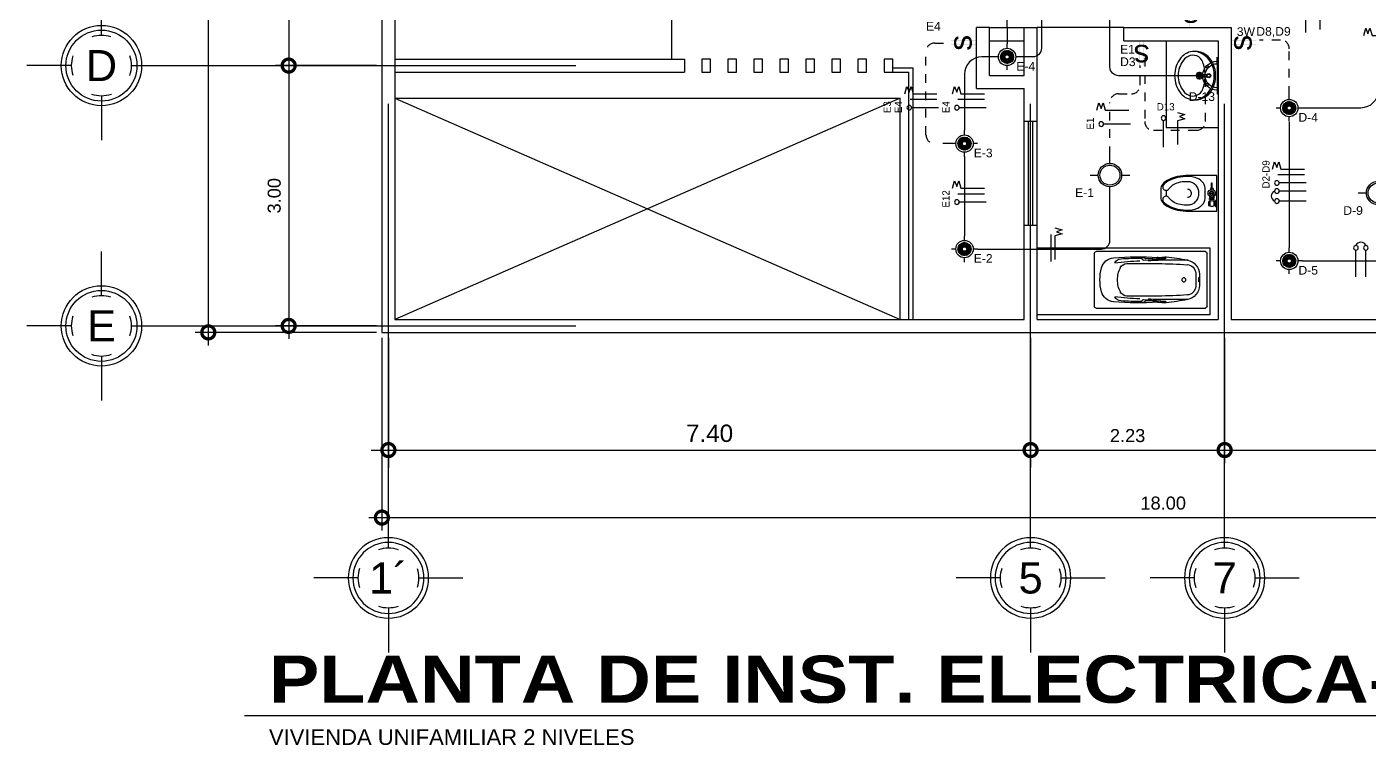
# Model space of a CAD drawing. Header units: inches. Extents: x -370 to 18, y -197 to 199.
# Drawn here: x -290.24 to -274.77, y -147.13 to -138.85 of the extents above; entities that cross this region are included whole.
import ezdxf
from ezdxf.enums import TextEntityAlignment as Align

# ---------------------------------------------------------------- set-up
doc = ezdxf.new("R2010")
doc.units = ezdxf.units.IN
doc.header["$MEASUREMENT"] = 0
doc.header["$PDMODE"] = 34
doc.header["$PDSIZE"] = 0.2
doc.linetypes.add('CENTER2', pattern=[28.575, 19.05, -3.175, 3.175, -3.175])
doc.linetypes.add('DASHED', pattern=[0.75, 0.5, -0.25])
for name, color, linetype in [('-EJES', 1, 'Continuous'), ('artefactos', 1, 'Continuous'), ('aux2', 194, 'Continuous'), ('ejes y cotas', 5, 'Continuous'), ('iluminacion', 2, 'Continuous'), ('labeltit', 3, 'Continuous'), ('MUEBLES', 7, 'Continuous')]:
    doc.layers.add(name, color=color, linetype=linetype)
doc.styles.add('1', font='arial.ttf')
doc.styles.add('2', font='')
doc.styles.add('ARIAL', font='arial.ttf', dxfattribs={"height": 0.14})
doc.styles.get("Standard").update_dxf_attribs({"font": 'arial.ttf'})
doc.styles.add('Txt-02', font='ERASLGHT.TTF')
doc.styles.get('2').set_extended_font_data('Arial Black')
doc.dimstyles.new('E100', dxfattribs={"dimtxt": 0.15, "dimasz": 0.15, "dimexe": 0.15, "dimexo": 0.0625, "dimgap": 0.09, "dimtad": 1, "dimzin": 0, "dimdsep": 46, "dimtxsty": 'Standard', "dimblk": 'DOTSMALL', "dimcen": 0.09, "dimdle": 0.15, "dimclrd": 1, "dimclre": 1, "dimclrt": 2, "dimazin": 0, "dimtfac": 1, "dimtofl": 0, "dimtmove": 1, "dimatfit": 1, "dimldrblk": 'OPEN90', "dimfxl": 1, "dimtolj": 1, "dimtzin": 0, "dimarcsym": 0})

# ---------------------------------------------------------------- blocks, each defined once
blk = doc.blocks.new('BC-P3')
at = {"color": 1}
for p, q in [((-0.352, 0), (0.352, 0)), ((-0.375, -1.477), (-0.375, -0.023)), ((0.375, -0.023), (0.375, -1.477)), ((-0.26, -0.25), (-0.26, -0.65)), ((0.26, -0.25), (0.26, -0.65)), ((-0.299, -0.646), (-0.304, -0.562)), ((-0.295, -0.615), (-0.289, -0.545)), ((-0.295, -0.615), (-0.29, -0.621)), ((-0.289, -0.545), (-0.288, -0.546)), ((-0.289, -0.622), (-0.278, -0.816)), ((-0.26, -0.847), (-0.285, -0.558)), ((0.26, -0.847), (0.285, -0.558)), ((0.289, -0.622), (0.278, -0.816)), ((0.289, -0.545), (0.288, -0.546)), ((0.295, -0.615), (0.289, -0.545)), ((0.295, -0.615), (0.29, -0.621)), ((0.299, -0.646), (0.304, -0.562)), ((-0.295, -0.835), (-0.28, -0.82)), ((-0.295, -0.885), (-0.295, -0.835)), ((-0.295, -0.885), (-0.261, -0.851)), ((0.295, -0.885), (0.261, -0.851)), ((0.295, -0.835), (0.28, -0.82)), ((0.295, -0.885), (0.295, -0.835)), ((0.352, -1.5), (-0.352, -1.5))]:
    blk.add_line(p, q, dxfattribs=at)
blk.add_lwpolyline([(-0.026, -0.108, 0.338364), (-0.025, -0.109, 0.038384), (-0.018, -0.11, 0.0164), (-0.01, -0.111, 0.011665), (0.002, -0.111, 0.011665), (0.013, -0.111, 0.0164), (0.021, -0.11, 0.038384), (0.029, -0.109, 0.338364), (0.029, -0.108, 0.338364), (0.029, -0.107, 0.038384), (0.021, -0.106, 0.0164), (0.013, -0.105, 0.011665), (0.002, -0.105, 0.011665), (-0.01, -0.105, 0.0164), (-0.018, -0.106, 0.038384), (-0.025, -0.107, 0.338364)], format="xyb", close=True, dxfattribs=at)
blk.add_circle((0, -0.31), 0.0275, dxfattribs=at)
for centre, radius, start, end in [((-0.352, -0.023), 0.023, 90, 180), ((-0.067, -0.301), 0.2, 92.1239, 168.9839), ((-0.082, -0.272), 0.12, 92.5539, 176.467), ((0, -2.1), 1.95, 90, 92.5539), ((0, -2.1), 2, 90, 92.1239), ((0, -2.1), 2, 87.8761, 90), ((0, -2.1), 1.95, 87.4461, 90), ((0.067, -0.301), 0.2, 11.0161, 87.8761), ((0.082, -0.272), 0.12, 3.533, 87.4461), ((0.352, -0.023), 0.023, 0, 90), ((2.677, -0.835), 2.995, 168.9839, 174.4587), ((7.962, -0.768), 8.179, 176.467, 179.1704), ((-7.962, -0.768), 8.179, 0.8296, 3.533), ((-2.677, -0.835), 2.995, 5.5413, 11.0161), ((3.668, -0.903), 3.974, 176.4609, 184.9418), ((-0.205, -0.556), 0.1, 174.4587, 183.7832), ((-0.389, -0.652), 0.09, 356.4609, 3.7832), ((-0.291, -0.622), 0.002, 5, 45.7989), ((-0.289, -0.548), 0.002, 12.2804, 69.2529), ((-0.384, -0.569), 0.1, 4.1251, 12.2804), ((4.742, -0.654), 5.002, 179.9558, 181.4637), ((8.359, -0.88), 8.578, 178.4608, 181.2396), ((-8.359, -0.88), 8.578, 358.7604, 1.5392), ((-4.742, -0.654), 5.002, 358.5363, 0.0442), ((0.384, -0.569), 0.1, 167.7196, 175.8749), ((0.289, -0.548), 0.002, 110.7471, 167.7196), ((0.291, -0.622), 0.002, 134.2011, 175), ((-3.668, -0.903), 3.974, 355.0582, 3.5391), ((0.389, -0.652), 0.09, 176.2168, 183.5391), ((0.205, -0.556), 0.1, 356.2168, 5.5413), ((4.351, -0.851), 4.64, 180.3451, 183.6254), ((-0.284, -0.816), 0.006, 315, 3.2505), ((-0.266, -0.847), 0.006, 315, 5), ((0.266, -0.847), 0.006, 175, 225), ((0.284, -0.816), 0.006, 176.7495, 225), ((-4.351, -0.851), 4.64, 356.3746, 359.6549), ((4.742, -0.654), 5.002, 182.7348, 186.5873), ((-0.117, -1.064), 0.1, 181.2396, 243.8791), ((0.117, -1.064), 0.1, 296.1209, 358.7604), ((-4.742, -0.654), 5.002, 353.4127, 357.2652), ((-0.112, -1.23), 0.18, 184.9418, 254.479), ((-0.18, -1.139), 0.1, 182.9172, 241.9463), ((0, -0.825), 0.366, 243.8791, 270), ((0, -0.825), 0.366, 270, 296.1209), ((0.112, -1.23), 0.18, 285.521, 355.0582), ((0.18, -1.139), 0.1, 298.0537, 357.0828), ((0, -0.825), 0.6, 254.479, 270), ((0, -0.825), 0.6, 270, 285.521), ((-0.352, -1.477), 0.023, 180, 270), ((0.352, -1.477), 0.023, 270, 0)]:
    blk.add_arc(centre, radius, start, end, dxfattribs=at)
blk = doc.blocks.new('lo')
at = {"layer": 'artefactos', "color": 1, "linetype": 'Continuous'}
for p, q in [((0.036, 0.012), (0.124, 0.012)), ((0.036, -0.012), (0.124, -0.012))]:
    blk.add_line(p, q, dxfattribs=at)
at = {"layer": 'artefactos', "color": 1}
blk.add_lwpolyline([(-0.175, -0.206, 0.225897), (-0.02, -0.28, 0.302325), (0.197, -0.136, 0.099436), (0.224, 0, 0.099436), (0.197, 0.136, 0.302325), (-0.02, 0.28, 0.225897), (-0.175, 0.206, 0.172204), (-0.248, 0, 0.172204)], format="xyb", close=True, dxfattribs=at)
blk.add_lwpolyline([(-0.144, 0.181, 0.172204), (-0.208, 0, 0.172204), (-0.144, -0.181)], format="xyb", dxfattribs=at)
at = {"layer": 'artefactos', "color": 1, "linetype": 'Continuous'}
blk.add_circle((0.144, 0), 0.0233, dxfattribs=at)
at = {"layer": 'artefactos', "color": 1}
for centre, radius, start, end in [((-0.054, 0.024), 0.258, 82.5047, 82.5047), ((-0.054, -0.024), 0.258, 277.4953, 277.4953), ((-0.02, 0.08), 0.16, 117.069, 140.9171), ((-0.038, 0.114), 0.121, 20.3585, 117.069), ((-0.346, 0), 0.45, 1.4812, 20.3585), ((-0.346, 0), 0.45, 339.6415, 358.5184), ((-0.02, -0.08), 0.16, 219.0829, 242.931), ((-0.038, -0.114), 0.121, 242.931, 339.6415)]:
    blk.add_arc(centre, radius, start, end, dxfattribs=at)
at = {"layer": 'artefactos', "color": 1, "linetype": 'Continuous'}
blk.add_arc((0.036, 0), 0.0116, 90, 270, dxfattribs=at)
at = {"layer": 'aux2', "color": 1}
for centre, radius in [((0.131, 0.1), 0.015), ((0.144, 0), 0.0175), ((0.131, -0.1), 0.015)]:
    blk.add_circle(centre, radius, dxfattribs=at)
for centre, radius, start, end in [((-0.054, 0.024), 0.258, 22.1793, 82.5047), ((0.037, 0), 0.0375, 18.0708, 341.925), ((0.037, 0), 0.023, 30.3811, 329.6115), ((-0.128, 0), 0.336, 0, 21.2533), ((-0.054, -0.024), 0.258, 277.4953, 337.8207), ((-0.128, 0), 0.336, 338.7467, 0)]:
    blk.add_arc(centre, radius, start, end, dxfattribs=at)
blk = doc.blocks.new('videt')
at = {"layer": 'artefactos', "color": 1}
blk.add_line((0.024, 0.29), (-0.044, 0.29), dxfattribs=at)
for points in [[(0.196, 0.029, 0.049648), (0.183, 0.159, 0.06346), (0.151, 0.256, 0.103485), (0.093, 0.331, 0.178458), (0.04, 0.351), (-0.06, 0.351, 0.178458), (-0.112, 0.331, 0.103485), (-0.17, 0.256, 0.06346), (-0.203, 0.159, 0.049648), (-0.216, 0.029), (-0.216, -0.293), (0.196, -0.293)], [(-0.104, 0.322, 0.103485), (-0.159, 0.251, 0.06346), (-0.191, 0.157, 0.049648), (-0.204, 0.029, 0.075858), (-0.192, -0.046, 0.086069), (-0.162, -0.106, 0.105985), (-0.113, -0.148, 0.126201), (-0.06, -0.162), (0.04, -0.162, 0.126201), (0.093, -0.148, 0.105985), (0.142, -0.106, 0.086069), (0.172, -0.046, 0.075858), (0.184, 0.029, 0.049648), (0.171, 0.157, 0.06346), (0.139, 0.251, 0.103485), (0.085, 0.322, 0.097511), (0.07, 0.328, 0.09808), (0.055, 0.328, 0.098895), (0.041, 0.322, 0.099479), (0.03, 0.311, 0.099479), (0.025, 0.297, 0.098895), (0.025, 0.282, 0.09808), (0.031, 0.268, 0.097511), (0.041, 0.257, -0.102445), (0.087, 0.211, -0.077884), (0.116, 0.146, -0.065096), (0.127, 0.061, -0.024284), (0.125, 0.029, -0.115331), (0.115, -0.013, -0.103946), (0.086, -0.051, -0.091071), (0.043, -0.075, -0.083675), (-0.01, -0.084, -0.083675), (-0.063, -0.075, -0.091071), (-0.105, -0.051, -0.103946), (-0.135, -0.013, -0.115331), (-0.145, 0.029, -0.024284), (-0.146, 0.061, -0.065096), (-0.135, 0.146, -0.077884), (-0.106, 0.211, -0.102445), (-0.061, 0.257, 0.097511), (-0.05, 0.268, 0.09808), (-0.044, 0.282, 0.098895), (-0.044, 0.297, 0.099479), (-0.05, 0.311, 0.099479), (-0.061, 0.322, 0.098895), (-0.075, 0.328, 0.09808), (-0.09, 0.328, 0.097511)]]:
    blk.add_lwpolyline(points, format="xyb", close=True, dxfattribs=at)
blk.add_lwpolyline([(0.04, 0.043, -0.111064), (0.036, 0.026, -0.102841), (0.025, 0.012, -0.093011), (0.01, 0.003, -0.087082), (-0.01, -0.001, -0.087082), (-0.029, 0.003, -0.093011), (-0.045, 0.012, -0.102841), (-0.056, 0.026, -0.111064), (-0.06, 0.043, -0.111064)], format="xyb", dxfattribs=at)
at = {"layer": 'aux2', "color": 1}
for p, q in [((-0.166, -0.293), (-0.166, -0.281)), ((-0.166, -0.293), (-0.091, -0.293)), ((-0.154, -0.215), (-0.154, -0.203)), ((-0.083, -0.215), (-0.154, -0.215)), ((-0.083, -0.259), (-0.154, -0.259)), ((-0.154, -0.277), (-0.154, -0.259)), ((-0.15, -0.206), (-0.15, -0.201)), ((-0.15, -0.276), (-0.15, -0.265)), ((-0.135, -0.209), (-0.147, -0.209)), ((-0.135, -0.262), (-0.147, -0.262)), ((-0.132, -0.206), (-0.132, -0.197)), ((-0.132, -0.274), (-0.132, -0.265)), ((-0.125, -0.206), (-0.125, -0.197)), ((-0.125, -0.274), (-0.125, -0.265)), ((-0.11, -0.209), (-0.122, -0.209)), ((-0.11, -0.262), (-0.122, -0.262)), ((-0.107, -0.206), (-0.107, -0.201)), ((-0.107, -0.276), (-0.107, -0.265)), ((-0.104, -0.215), (-0.104, -0.203)), ((-0.104, -0.277), (-0.104, -0.259)), ((-0.091, -0.293), (-0.091, -0.281)), ((-0.083, -0.212), (-0.07, -0.212)), ((-0.083, -0.262), (-0.083, -0.212)), ((-0.083, -0.237), (-0.07, -0.237)), ((-0.083, -0.262), (-0.07, -0.262)), ((-0.07, -0.262), (-0.07, -0.212)), ((-0.058, -0.215), (-0.07, -0.215)), ((-0.058, -0.259), (-0.07, -0.259)), ((-0.046, -0.212), (-0.058, -0.212)), ((-0.058, -0.262), (-0.058, -0.212)), ((-0.046, -0.262), (-0.058, -0.262)), ((0.047, -0.221), (0.031, -0.221)), ((0.047, -0.252), (0.031, -0.252)), ((0.047, -0.252), (0.047, -0.221)), ((0.05, -0.234), (0.106, -0.234)), ((0.05, -0.24), (0.106, -0.24))]:
    blk.add_line(p, q, dxfattribs=at)
blk.add_lwpolyline([(-0.035, -0.237), (-0.022, -0.259), (0.003, -0.259), (0.015, -0.237), (0.003, -0.215), (-0.022, -0.215)], close=True, dxfattribs=at)
for centre, radius in [((-0.01, -0.237), 0.0437), ((-0.01, -0.236), 0.025), ((-0.01, -0.237), 0.025), ((-0.01, -0.237), 0.00855)]:
    blk.add_circle(centre, radius, dxfattribs=at)
for centre, radius, start, end in [((-0.129, -0.39), 0.116, 71.0754, 108.9246), ((-0.119, -0.237), 0.0406, 147.7952, 212.2048), ((-0.129, -0.25), 0.0531, 61.9275, 118.0725), ((-0.147, -0.206), 0.00312, 180, 270), ((-0.147, -0.265), 0.00312, 90, 180), ((-0.135, -0.206), 0.00312, 270, 0), ((-0.135, -0.265), 0.00312, 0, 90), ((-0.122, -0.206), 0.00312, 180, 270), ((-0.122, -0.265), 0.00312, 90, 180), ((-0.11, -0.206), 0.00312, 270, 0), ((-0.11, -0.265), 0.00312, 0, 90), ((-0.138, -0.237), 0.0406, 327.7958, 32.2042), ((0.05, -0.231), 0.00312, 180, 270), ((0.05, -0.243), 0.00312, 90, 180), ((0.106, -0.237), 0.00312, 270, 90)]:
    blk.add_arc(centre, radius, start, end, dxfattribs=at)
blk = doc.blocks.new('EJE NORTE NUEVO')
at = {"color": 8}
for p, q in [((0, 3.252), (0, 3.764)), ((-0.347, 2.905), (-0.859, 2.905)), ((0.347, 2.905), (0.859, 2.905))]:
    blk.add_line(p, q, dxfattribs=at)
at = {"color": 2, "linetype": 'CENTER2'}
blk.add_line((0, 2.558), (0, -2.558), dxfattribs=at)
at = {"color": 8}
blk.add_circle((0, 2.905), 0.463, dxfattribs=at)
at = {"color": 4}
blk.add_circle((0, 2.905), 0.409, dxfattribs=at)
at = {"color": 8}
for start, end in [(71.4161, 108.5839), (160.6993, 199.2784), (341.7694, 18.2529), (251.0526, 288.9474)]:
    blk.add_arc((0, 2.905), 0.347, start, end, dxfattribs=at)
at = {"color": 4}
blk.add_attdef('A', text='', height=0.358, dxfattribs=at).set_placement((0, 2.905), align=Align.MIDDLE_CENTER)
blk = doc.blocks.new('_DotSmall')
at = {"color": 0, "linetype": 'ByBlock', "const_width": 0.5}
blk.add_lwpolyline([(-0.0625, 0, 1), (0.0625, 0, 1)], format="xyb", close=True, dxfattribs=at)
blk = doc.blocks.new('*D484')
at = {"color": 1, "lineweight": -2, "transparency": 16777216}
for p, q in [((28.31, 4.737), (28.31, 2.925)), ((29.322, 4.587), (28.16, 4.587)), ((29.322, 3.075), (28.16, 3.075))]:
    blk.add_line(p, q, dxfattribs=at)
at = {"layer": 'DEFPOINTS', "color": 0, "transparency": 16777216}
for p in [(29.384, 4.587), (28.31, 3.075), (29.384, 3.075)]:
    blk.add_point(p, dxfattribs=at)
at = {"color": 1, "lineweight": -2, "transparency": 16777216, "xscale": 0.3, "yscale": 0.3, "zscale": 0.3}
for p, rotation in [((28.31, 4.587), 90), ((28.31, 3.075), 270)]:
    blk.add_blockref('_DotSmall', p, dxfattribs=dict(at, rotation=rotation))
at = {"color": 2, "transparency": 16777216, "insert": (28.144, 3.831), "char_height": 0.15, "attachment_point": 5, "rotation": 90}
blk.add_mtext('\\A1;1.51', dxfattribs=at)
blk = doc.blocks.new('_Open90')
at = {"color": 0, "linetype": 'ByBlock', "lineweight": -2}
for p, q in [((0, 0), (-1, 0)), ((-0.5, 0.5), (0, 0)), ((0, 0), (-0.5, -0.5))]:
    blk.add_line(p, q, dxfattribs=at)
blk = doc.blocks.new('*D485')
at = {"color": 1, "lineweight": -2, "transparency": 16777216}
for p, q in [((28.31, 3.225), (28.31, -0.075)), ((29.322, 3.075), (28.16, 3.075)), ((29.322, 0.075), (28.16, 0.075))]:
    blk.add_line(p, q, dxfattribs=at)
at = {"layer": 'DEFPOINTS', "color": 0, "transparency": 16777216}
for p in [(29.384, 3.075), (28.31, 0.075), (29.384, 0.075)]:
    blk.add_point(p, dxfattribs=at)
at = {"color": 1, "lineweight": -2, "transparency": 16777216, "xscale": 0.3, "yscale": 0.3, "zscale": 0.3}
for p, rotation in [((28.31, 3.075), 90), ((28.31, 0.075), 270)]:
    blk.add_blockref('_DotSmall', p, dxfattribs=dict(at, rotation=rotation))
at = {"color": 2, "transparency": 16777216, "insert": (28.144, 1.575), "char_height": 0.15, "attachment_point": 5, "rotation": 90}
blk.add_mtext('\\A1;3.00', dxfattribs=at)
blk = doc.blocks.new('*D486')
at = {"color": 1, "lineweight": -2, "transparency": 16777216}
for p, q in [((27.384, 9.15), (27.384, -0.15)), ((29.322, 9), (27.234, 9)), ((29.322, 0), (27.234, 0))]:
    blk.add_line(p, q, dxfattribs=at)
at = {"layer": 'DEFPOINTS', "color": 0, "transparency": 16777216}
for p in [(29.384, 9), (27.384, 0), (29.384, 0)]:
    blk.add_point(p, dxfattribs=at)
at = {"color": 1, "lineweight": -2, "transparency": 16777216, "xscale": 0.3, "yscale": 0.3, "zscale": 0.3}
for p, rotation in [((27.384, 9), 90), ((27.384, 0), 270)]:
    blk.add_blockref('_DotSmall', p, dxfattribs=dict(at, rotation=rotation))
at = {"color": 2, "transparency": 16777216, "insert": (27.218, 4.5), "char_height": 0.15, "attachment_point": 5, "rotation": 90}
blk.add_mtext('\\A1;9.00', dxfattribs=at)
blk = doc.blocks.new('*D142')
at = {"color": 1, "lineweight": -2, "transparency": 16777216}
for p, q in [((-212.554, 105.222), (-212.554, 103.728)), ((-205.157, 105.222), (-205.157, 103.728)), ((-212.754, 103.928), (-204.957, 103.928))]:
    blk.add_line(p, q, dxfattribs=at)
at = {"layer": 'DEFPOINTS', "color": 0, "transparency": 16777216}
for p in [(-212.554, 105.284), (-205.157, 105.284), (-205.157, 103.928)]:
    blk.add_point(p, dxfattribs=at)
at = {"color": 1, "lineweight": -2, "transparency": 16777216, "xscale": 0.3, "yscale": 0.3, "zscale": 0.3, "rotation": 180}
blk.add_blockref('_DotSmall', (-212.554, 103.928), dxfattribs=at)
at = {"color": 1, "lineweight": -2, "transparency": 16777216, "xscale": 0.3, "yscale": 0.3, "zscale": 0.3}
blk.add_blockref('_DotSmall', (-205.157, 103.928), dxfattribs=at)
at = {"color": 2, "transparency": 16777216, "insert": (-208.855, 104.12), "char_height": 0.2, "attachment_point": 5}
blk.add_mtext('\\A1;7.40', dxfattribs=at)
blk = doc.blocks.new('*D492')
at = {"color": 1, "lineweight": -2, "transparency": 16777216}
for p, q in [((36.857, -0.062), (36.857, -1.506)), ((39.092, -0.062), (39.092, -1.506)), ((36.707, -1.356), (39.242, -1.356))]:
    blk.add_line(p, q, dxfattribs=at)
at = {"layer": 'DEFPOINTS', "color": 0, "transparency": 16777216}
for p in [(36.857, 0), (39.092, 0), (39.092, -1.356)]:
    blk.add_point(p, dxfattribs=at)
at = {"color": 1, "lineweight": -2, "transparency": 16777216, "xscale": 0.3, "yscale": 0.3, "zscale": 0.3, "rotation": 180}
blk.add_blockref('_DotSmall', (36.857, -1.356), dxfattribs=at)
at = {"color": 1, "lineweight": -2, "transparency": 16777216, "xscale": 0.3, "yscale": 0.3, "zscale": 0.3}
blk.add_blockref('_DotSmall', (39.092, -1.356), dxfattribs=at)
at = {"color": 2, "transparency": 16777216, "insert": (37.974, -1.19), "char_height": 0.15, "attachment_point": 5}
blk.add_mtext('\\A1;2.23', dxfattribs=at)
blk = doc.blocks.new('*D487')
at = {"color": 1, "lineweight": -2, "transparency": 16777216}
for p, q in [((47.384, 1.888), (47.384, -1.506)), ((39.092, -0.062), (39.092, -1.506)), ((38.942, -1.356), (47.534, -1.356))]:
    blk.add_line(p, q, dxfattribs=at)
at = {"layer": 'DEFPOINTS', "color": 0, "transparency": 16777216}
for p in [(47.384, 1.95), (39.092, 0), (47.384, -1.356)]:
    blk.add_point(p, dxfattribs=at)
at = {"color": 1, "lineweight": -2, "transparency": 16777216, "xscale": 0.3, "yscale": 0.3, "zscale": 0.3, "rotation": 180}
blk.add_blockref('_DotSmall', (39.092, -1.356), dxfattribs=at)
at = {"color": 1, "lineweight": -2, "transparency": 16777216, "xscale": 0.3, "yscale": 0.3, "zscale": 0.3}
blk.add_blockref('_DotSmall', (47.384, -1.356), dxfattribs=at)
at = {"color": 2, "transparency": 16777216, "insert": (43.238, -1.19), "char_height": 0.15, "attachment_point": 5}
blk.add_mtext('\\A1;8.29', dxfattribs=at)
blk = doc.blocks.new('*D488')
at = {"color": 1, "lineweight": -2, "transparency": 16777216}
for p, q in [((29.384, -0.062), (29.384, -2.284)), ((47.384, -0.062), (47.384, -2.284)), ((29.234, -2.134), (47.534, -2.134))]:
    blk.add_line(p, q, dxfattribs=at)
at = {"layer": 'DEFPOINTS', "color": 0, "transparency": 16777216}
for p in [(29.384, 0), (47.384, 0), (47.384, -2.134)]:
    blk.add_point(p, dxfattribs=at)
at = {"color": 1, "lineweight": -2, "transparency": 16777216, "xscale": 0.3, "yscale": 0.3, "zscale": 0.3, "rotation": 180}
blk.add_blockref('_DotSmall', (29.384, -2.134), dxfattribs=at)
at = {"color": 1, "lineweight": -2, "transparency": 16777216, "xscale": 0.3, "yscale": 0.3, "zscale": 0.3}
blk.add_blockref('_DotSmall', (47.384, -2.134), dxfattribs=at)
at = {"color": 2, "transparency": 16777216, "insert": (38.384, -1.968), "char_height": 0.15, "attachment_point": 5}
blk.add_mtext('\\A1;18.00', dxfattribs=at)
blk = doc.blocks.new('FFF')
at = {"color": 3}
for p, q in [((2315.17, 1396.34), (2315.17, 1396.433)), ((2314.941, 1396.205), (2315.035, 1396.205)), ((2315.304, 1396.205), (2315.398, 1396.205)), ((2315.17, 1395.977), (2315.17, 1396.07))]:
    blk.add_line(p, q, dxfattribs=at)
at = {"color": 4}
for radius in [0.135, 0.115]:
    blk.add_circle((2315.17, 1396.205), radius, dxfattribs=at)
blk = doc.blocks.new('LAMPARA')
h = blk.add_hatch()
h.set_pattern_fill('ANSI31', color=8, scale=0.14)
h.set_pattern_definition([(45, (-82.465871, -110.801601), (-0.0123743687, 0.0123743687), [])])
h.paths.add_polyline_path([(0.3, 0, 1), (-0.3, 0, 1)])
h.paths.add_polyline_path([(0.1, 0, -1), (-0.1, 0, -1)], flags=16)
at = {"color": 3}
for p, q in [((-0.4, 0), (-0.6, 0)), ((0, 0.4), (0, 0.6)), ((0.6, 0), (0.4, 0)), ((0, -0.6), (0, -0.4))]:
    blk.add_line(p, q, dxfattribs=at)
for radius in [0.4, 0.3, 0.3, 0.1]:
    blk.add_circle((0, 0), radius, dxfattribs=at)
blk = doc.blocks.new('werwerrwew')
at = {"layer": '-EJES', "color": 2, "linetype": 'Continuous'}
for p, q in [((-8441024.303, 2239910.426), (-8441024.389, 2239910.426)), ((-8441023.982, 2239910.426), (-8441023.896, 2239910.426)), ((-8441024.142, 2239910.266), (-8441024.142, 2239910.18))]:
    blk.add_line(p, q, dxfattribs=at)
blk.add_arc((-8441024.142, 2239910.426), 0.192, 180, 0, dxfattribs=at)
at = {"layer": '-EJES', "color": 3, "linetype": 'Continuous'}
blk.add_arc((-8441024.142, 2239910.426), 0.16, 180, 0, dxfattribs=at)
at = {"layer": 'labeltit'}
blk.add_line((-8441023.982, 2239910.426), (-8441024.303, 2239910.426), dxfattribs=at)
blk = doc.blocks.new('A$C75B91995')
at = {"layer": 'iluminacion'}
h = blk.add_hatch(color=2, dxfattribs=at)
h.dxf.hatch_style = 1
h.paths.add_polyline_path([(-0.055, -0.294), (-0.046, -0.294), (-0.046, 0), (-0.055, 0)])
h = blk.add_hatch(color=2, dxfattribs=at)
h.dxf.hatch_style = 1
h.paths.add_polyline_path([(-0.008, -0.294), (0, -0.294), (0, 0), (-0.008, 0)])
at = {"layer": 'iluminacion', "color": 2, "style": 'ARIAL'}
blk.add_text('s', height=0.262, dxfattribs=at).set_placement((-0.121, -0.239))
blk = doc.blocks.new('A$C1AA36A80')
at = {"layer": 'iluminacion'}
h = blk.add_hatch(color=2, dxfattribs=at)
h.dxf.hatch_style = 1
h.paths.add_polyline_path([(0.072, -0.053), (0.081, -0.053), (0.081, 0.248), (0.072, 0.248)])
at = {"layer": 'iluminacion', "color": 2, "style": 'ARIAL'}
blk.add_text('s', height=0.262, dxfattribs=at).set_placement((0, 0))
blk = doc.blocks.new('*U691')
at = {"color": 13}
blk.add_line((0, 0), (26.755, 0), dxfattribs=at)
at = {"color": 5}
blk.add_line((0, 0), (0.218, 0), dxfattribs=at)
at = {"color": 1, "linetype": 'Continuous', "style": '2'}
blk.add_attdef('TITULO', (0.308, 0.162), '', height=0.6, dxfattribs=at)
at = {"color": 2, "linetype": 'Continuous', "style": '1'}
blk.add_attdef('DESCRIPCION', (0.308, -0.373), '', height=0.2, dxfattribs=at)
at = {"color": 2, "style": '1'}
blk.add_attdef('ESCALA', (24.263, -0.311), '', height=0.2, dxfattribs=at)
blk = doc.blocks.new('A$C4C712806')
at = {"color": 8}
for p, q in [((29.384, 9), (29.384, 0)), ((29.534, 8.85), (29.534, 0.15)), ((32.718, 4.15), (32.718, 3.15)), ((36.232, 2.812), (36.232, 3.512)), ((36.382, 3.512), (36.232, 3.512)), ((36.382, 2.962), (36.382, 3.512)), ((36.382, 3.512), (36.782, 3.512)), ((36.782, 2.962), (36.782, 3.512)), ((36.782, 3.512), (36.932, 3.512)), ((36.932, 2.431), (36.932, 3.512)), ((37.932, 3.512), (36.932, 3.512)), ((37.932, 3.362), (37.932, 3.512)), ((37.932, 3.512), (39.167, 3.512)), ((39.167, 3.512), (39.167, 0.15)), ((36.382, 3.362), (36.782, 3.362)), ((37.932, 3.362), (39.017, 3.362)), ((38.417, 3.362), (38.417, 2.362)), ((39.017, 3.362), (39.017, 0.15)), ((29.534, 3.15), (32.868, 3.15)), ((32.868, 3.15), (32.868, 3)), ((29.534, 3), (32.868, 3)), ((35.268, 3.05), (35.504, 3.05)), ((35.268, 3), (35.454, 3)), ((35.454, 0.15), (35.454, 3)), ((35.504, 0.15), (35.504, 3.05)), ((36.382, 2.962), (36.782, 2.962)), ((36.232, 2.812), (36.782, 2.812)), ((36.782, 2.431), (36.782, 2.812)), ((29.534, 2.7), (35.354, 2.7)), ((35.354, 2.7), (29.534, 0.15)), ((29.534, 2.7), (35.354, 0.15)), ((35.354, 0.15), (35.354, 2.7)), ((36.932, 2.431), (36.782, 2.431)), ((38.417, 2.362), (39.017, 2.362)), ((36.782, 0.15), (36.782, 1.231)), ((36.932, 1.231), (36.782, 1.231)), ((36.932, 0.15), (36.932, 1.231)), ((29.384, 0), (48.384, 0)), ((29.534, 0.15), (36.782, 0.15)), ((36.932, 0.15), (39.017, 0.15)), ((39.167, 0.15), (44.584, 0.15))]:
    blk.add_line(p, q, dxfattribs=at)
at = {"color": 1}
for p, q in [((36.782, 1.231), (36.782, 2.431)), ((36.932, 1.231), (36.932, 2.431))]:
    blk.add_line(p, q, dxfattribs=at)
at = {"color": 2}
for p, q in [((36.832, 1.231), (36.832, 2.431)), ((36.882, 1.231), (36.882, 2.431))]:
    blk.add_line(p, q, dxfattribs=at)
at = {"color": 8}
for points in [[(33.068, 3), (33.168, 3), (33.168, 3.15), (33.068, 3.15)], [(33.368, 3), (33.468, 3), (33.468, 3.15), (33.368, 3.15)], [(33.668, 3), (33.768, 3), (33.768, 3.15), (33.668, 3.15)], [(33.968, 3), (34.068, 3), (34.068, 3.15), (33.968, 3.15)], [(34.268, 3), (34.368, 3), (34.368, 3.15), (34.268, 3.15)], [(34.568, 3), (34.668, 3), (34.668, 3.15), (34.568, 3.15)], [(34.868, 3), (34.968, 3), (34.968, 3.15), (34.868, 3.15)], [(35.168, 3), (35.268, 3), (35.268, 3.15), (35.168, 3.15)], [(38.92, 0.976), (38.92, 0.201), (36.932, 0.201), (36.932, 0.976)]]:
    blk.add_lwpolyline(points, close=True, dxfattribs=at)
ref = blk.add_blockref('EJE NORTE NUEVO', (29.058, 3.075), dxfattribs=dict(rotation=90))
ref.add_attrib('A', 'D', dxfattribs={"color": 4, "height": 0.358}).set_placement((26.153, 3.075), align=Align.MIDDLE_CENTER)
ref = blk.add_blockref('EJE NORTE NUEVO', (29.459, 0.075), dxfattribs=dict(xscale=-1, rotation=180))
ref.add_attrib('A', '1´', dxfattribs={"color": 4, "height": 0.3581}).set_placement((29.459, -2.83), align=Align.MIDDLE_CENTER)
ref = blk.add_blockref('EJE NORTE NUEVO', (36.857, 0.075), dxfattribs=dict(xscale=-1, rotation=180))
ref.add_attrib('A', '5', dxfattribs={"color": 4, "height": 0.358}).set_placement((36.857, -2.83), align=Align.MIDDLE_CENTER)
ref = blk.add_blockref('EJE NORTE NUEVO', (39.092, 0.075), dxfattribs=dict(xscale=-1, rotation=180))
ref.add_attrib('A', '7', dxfattribs={"color": 4, "height": 0.358}).set_placement((39.092, -2.83), align=Align.MIDDLE_CENTER)
ref = blk.add_blockref('EJE NORTE NUEVO', (29.058, 0.075), dxfattribs=dict(rotation=90))
ref.add_attrib('A', 'E', dxfattribs={"color": 4, "height": 0.358}).set_placement((26.153, 0.075), align=Align.MIDDLE_CENTER)
at = {"layer": 'artefactos', "color": 8, "xscale": -0.8666666666666671, "yscale": 0.8666666666666671, "zscale": 0.8666666666666671, "rotation": 270}
blk.add_blockref('BC-P3', (38.89, 0.606), dxfattribs=at)
at = {"layer": 'MUEBLES', "color": 8}
blk.add_blockref('lo', (38.764, 2.959), dxfattribs=at)
at = {"layer": 'MUEBLES', "color": 8, "rotation": 89.99999999999997}
blk.add_blockref('videt', (38.707, 1.613), dxfattribs=at)
for base, p1, p2, picture, middle in [((27.384, 0), (29.384, 9), (29.384, 0), '*D486', (27.218, 4.5)), ((28.31, 3.075), (29.384, 4.587), (29.384, 3.075), '*D484', (28.144, 3.831)), ((28.31, 0.075), (29.384, 3.075), (29.384, 0.075), '*D485', (28.144, 1.575))]:
    dim = blk.add_linear_dim(base=base, p1=p1, p2=p2, angle=90, dimstyle='E100')
    dim.commit()
    dim.dimension.update_dxf_attribs({"geometry": picture, "text_midpoint": middle})
for base, p1, p2, picture, middle in [((47.384, -1.356), (39.092, 0), (47.384, 1.95), '*D487', (43.238, -1.19)), ((47.384, -2.134), (29.384, 0), (47.384, 0), '*D488', (38.384, -1.968)), ((39.0916, -1.3564), (36.8567, 0), (39.0916, 0), '*D492', (37.9741, -1.1897))]:
    dim = blk.add_linear_dim(base=base, p1=p1, p2=p2, dimstyle='E100')
    dim.commit()
    dim.dimension.update_dxf_attribs({"geometry": picture, "text_midpoint": middle})
dim = blk.add_linear_dim(base=(36.857, -1.356), p1=(29.459, 0), p2=(36.857, 0), dimstyle='E100')
dim.commit()
dim.dimension.update_dxf_attribs({"geometry": '*D142', "text_midpoint": (33.158, -1.164), "insert": (242.013, -105.284)})

msp = doc.modelspace()

# ---------------------------------------------------------------- linework, layer by layer
at = {"color": 2}
for p, q in [((-279.7538, -139.68896), (-280.06293, -139.68896)), ((-279.20496, -139.68896), (-279.51409, -139.68896)), ((-275.51869, -140.557), (-275.82782, -140.557)), ((-279.20496, -140.77708), (-279.51409, -140.77708)), ((-278.43754, -141.55304), (-278.43754, -141.2439))]:
    msp.add_line(p, q, dxfattribs=at)
at = {"color": 4}
for points in [[(-277.98948, -138.25208), (-278.44943, -138.25208, 0.41421356), (-278.54943, -138.35208), (-278.54943, -139.09637, -0.41421356), (-278.64943, -139.19637), (-278.795, -139.19637)], [(-281.38257, -138.4803), (-279.14775, -138.4803, -0.4120199), (-278.94776, -138.6788), (-278.945, -139.04637)], [(-276.7291, -139.4129), (-277.66127, -139.4129, -0.41421356), (-277.76127, -139.3129), (-277.76127, -138.4803)], [(-274.67176, -138.4803), (-274.67176, -139.58559, -0.41421356), (-274.87176, -139.78559), (-275.54512, -139.78559)], [(-279.095, -139.19637), (-279.23577, -139.19637, 0.41421356), (-279.43577, -139.39637), (-279.43577, -140.0461)], [(-279.28577, -141.41088), (-277.86127, -141.41088, 0.41421356), (-277.76127, -141.31088), (-277.76127, -140.78712)]]:
    msp.add_lwpolyline(points, format="xyb", dxfattribs=at)
at = {"color": 2, "flags": 128}
for points in [[(-275.34334, -138.515), (-275.25792, -138.53872), (-275.32261, -138.56266), (-275.25792, -138.58661), (-275.34334, -138.61032), (-275.34334, -138.88217)], [(-274.83696, -138.94975), (-274.81324, -138.86433), (-274.7893, -138.92902), (-274.76535, -138.86433), (-274.74164, -138.94975), (-274.46979, -138.94975)], [(-280.12223, -139.6227), (-280.09851, -139.53727), (-280.07457, -139.60196), (-280.05062, -139.53727), (-280.02691, -139.6227), (-279.75506, -139.6227)], [(-279.57339, -139.6227), (-279.54967, -139.53727), (-279.52573, -139.60196), (-279.50178, -139.53727), (-279.47807, -139.6227), (-279.20622, -139.6227)], [(-277.91107, -139.81165), (-277.88735, -139.72622), (-277.86341, -139.79091), (-277.83946, -139.72622), (-277.81575, -139.81165), (-277.5439, -139.81165)], [(-276.98151, -139.83701), (-276.89609, -139.86073), (-276.96078, -139.88467), (-276.89609, -139.90861), (-276.98151, -139.93233), (-276.98151, -140.20418)], [(-275.88712, -140.49073), (-275.8634, -140.40531), (-275.83946, -140.47), (-275.81551, -140.40531), (-275.7918, -140.49073), (-275.51995, -140.49073)], [(-279.57339, -140.71082), (-279.54967, -140.62539), (-279.52573, -140.69008), (-279.50178, -140.62539), (-279.47807, -140.71082), (-279.20622, -140.71082)], [(-278.39591, -141.16458), (-278.31049, -141.1883), (-278.37518, -141.21224), (-278.31049, -141.23619), (-278.39591, -141.2599), (-278.39591, -141.53175)]]:
    msp.add_lwpolyline(points, dxfattribs=at)
for points in [[(-275.5051, -138.91501), (-275.5051, -138.60587, 2145.53606726), (-275.50515, -138.60587)], [(-279.73549, -139.78161), (-280.04463, -139.78161, 2145.53606726), (-280.04463, -139.78166)], [(-279.18665, -139.78161), (-279.49579, -139.78161, 2145.53606726), (-279.49579, -139.78166)], [(-277.14327, -140.23701), (-277.14327, -139.92788, 2145.53606726), (-277.14332, -139.92788)], [(-277.52433, -139.97056), (-277.83347, -139.97056, 2145.53606726), (-277.83347, -139.97061)], [(-275.50038, -140.64964), (-275.80952, -140.64964, 2145.53606726), (-275.80952, -140.64969)], [(-279.18665, -140.86973), (-279.49579, -140.86973, 2145.53606726), (-279.49579, -140.86978)], [(-275.50038, -140.743), (-275.80952, -140.743, 2145.53606726), (-275.80952, -140.74305)], [(-275.50038, -140.85744), (-275.80952, -140.85744, 2145.53606726), (-275.80952, -140.85749)], [(-274.92692, -141.73292), (-274.92692, -141.42378, 2145.53606726), (-274.92697, -141.42378)], [(-274.81247, -141.73292), (-274.81247, -141.42378, 2145.53606726), (-274.81252, -141.42378)]]:
    msp.add_lwpolyline(points, format="xyb", dxfattribs=at)
at = {"color": 3, "linetype": 'DASHED', "ltscale": 0.15}
for points in [[(-275.69512, -139.63559), (-275.69512, -139.10191, 0.41421356), (-275.79512, -139.00191), (-276.03938, -139.00191)], [(-279.58577, -140.1961), (-279.77946, -140.1961, -0.41421356), (-279.87946, -140.0961), (-279.87946, -139.13769, -0.41421356), (-279.77946, -139.03769), (-279.59237, -139.03769)], [(-277.76127, -140.33068), (-277.76127, -139.72199, -0.41421356), (-277.66127, -139.62199), (-277.51192, -139.62199, 0.41421356), (-277.41192, -139.52199), (-277.41192, -139.29694)], [(-277.35946, -139.20599), (-277.35946, -139.94186, 0.41421356), (-277.25946, -140.04186), (-276.76058, -140.04186, 0.41421356), (-276.66058, -139.94186), (-276.66058, -139.41751)]]:
    msp.add_lwpolyline(points, format="xyb", dxfattribs=at)
at = {"color": 4}
for points in [[(-275.69512, -139.94335), (-275.69512, -141.39768)], [(-279.43577, -140.3461), (-279.43577, -141.26088)], [(-275.54512, -141.54768), (-273.88451, -141.54768)]]:
    msp.add_lwpolyline(points, dxfattribs=at)
at = {"color": 2}
for centre, start, end in [((-275.83772, -140.80022), 116.236303, 243.763697), ((-274.86969, -141.39558), 26.236303, 153.763697)]:
    msp.add_arc(centre, 0.06379, start, end, dxfattribs=at)

# ---------------------------------------------------------------- block references
for name, p in [('A$C4C712806', (-315.5309, -142.37162)), ('A$C1AA36A80', (-276.91887, -138.80319))]:
    msp.add_blockref(name, p)
for p, rotation in [((-279.59237, -139.00518), 89.99999999999993), ((-277.42539, -139.29694), 179.9999999999999), ((-276.36751, -139.00518), 89.99999999999993)]:
    msp.add_blockref('A$C75B91995', p, dxfattribs=dict(rotation=rotation))
at = {"color": 3, "xscale": 0.25, "yscale": 0.25, "zscale": 0.25}
for p in [(-278.945, -139.19637), (-275.69512, -139.78559), (-279.43577, -140.1961), (-279.43577, -141.41088), (-275.69512, -141.54768)]:
    msp.add_blockref('LAMPARA', p, dxfattribs=at)
at = {"color": 8}
for p in [(-2592.93086, -1536.76386), (-2589.84135, -1536.96949)]:
    msp.add_blockref('FFF', p, dxfattribs=at)
ref = msp.add_blockref('*U691', (-287.72809, -146.78739), dxfattribs=dict(xscale=0.9073029058261515, yscale=0.9073029058261515, zscale=0.9073029058261515))
ref.add_attrib('TITULO', 'PLANTA DE INST. ELECTRICA-ILUMINACION NIVEL 2', (-287.44843, -146.64062), dxfattribs={"color": 1, "linetype": 'Continuous', "height": 0.5443817, "style": '2'})
ref.add_attrib('DESCRIPCION', 'VIVIENDA UNIFAMILIAR 2 NIVELES', (-287.44843, -147.12594), dxfattribs={"color": 2, "linetype": 'Continuous', "height": 0.1814606, "style": '1'})
at = {"layer": 'labeltit', "xscale": -0.8666666666666655, "yscale": 0.8666666666666658, "zscale": 0.8666666666666658, "rotation": 270.000062313431}
msp.add_blockref('werwerrwew', (-1941540.18486, 7315412.7317), dxfattribs=at)

# ---------------------------------------------------------------- texts
at = {"layer": 'ejes y cotas', "color": 2}
for s, p in [('E4', (-279.88001, -138.89272)), ('D8,D9', (-276.07439, -138.95262)), ('E1', (-277.64366, -139.15778)), ('E-4', (-278.83882, -139.35413)), ('D3', (-277.64366, -139.30277)), ('D-13', (-276.85284, -139.70401)), ('D-4', (-275.58895, -139.94335)), ('E-3', (-279.32959, -140.35386)), ('E-1', (-278.16133, -140.81127)), ('D-9', (-275.07182, -141.0169)), ('E-2', (-279.32959, -141.56864)), ('D-5', (-275.58895, -141.70544))]:
    msp.add_text(s, height=0.1, dxfattribs=at).set_placement(p)
at = {"layer": 'ejes y cotas', "color": 1}
msp.add_text('3W', height=0.1, dxfattribs=at).set_placement((-276.29898, -138.95539))
at = {"layer": 'iluminacion', "color": 2, "style": 'Txt-02'}
for s, p in [('E3', (-280.28475, -139.84476)), ('E4', (-280.15629, -139.84476)), ('E4', (-279.60746, -139.84476)), ('E1', (-277.94513, -140.03371)), ('D2-D9', (-275.92118, -140.71279)), ('E12', (-279.60746, -140.93288))]:
    msp.add_text(s, height=0.084, rotation=90, dxfattribs=at).set_placement(p)
msp.add_text('D13', height=0.084, dxfattribs=at).set_placement((-277.22149, -139.81305))

doc.saveas('drawing.dxf')
